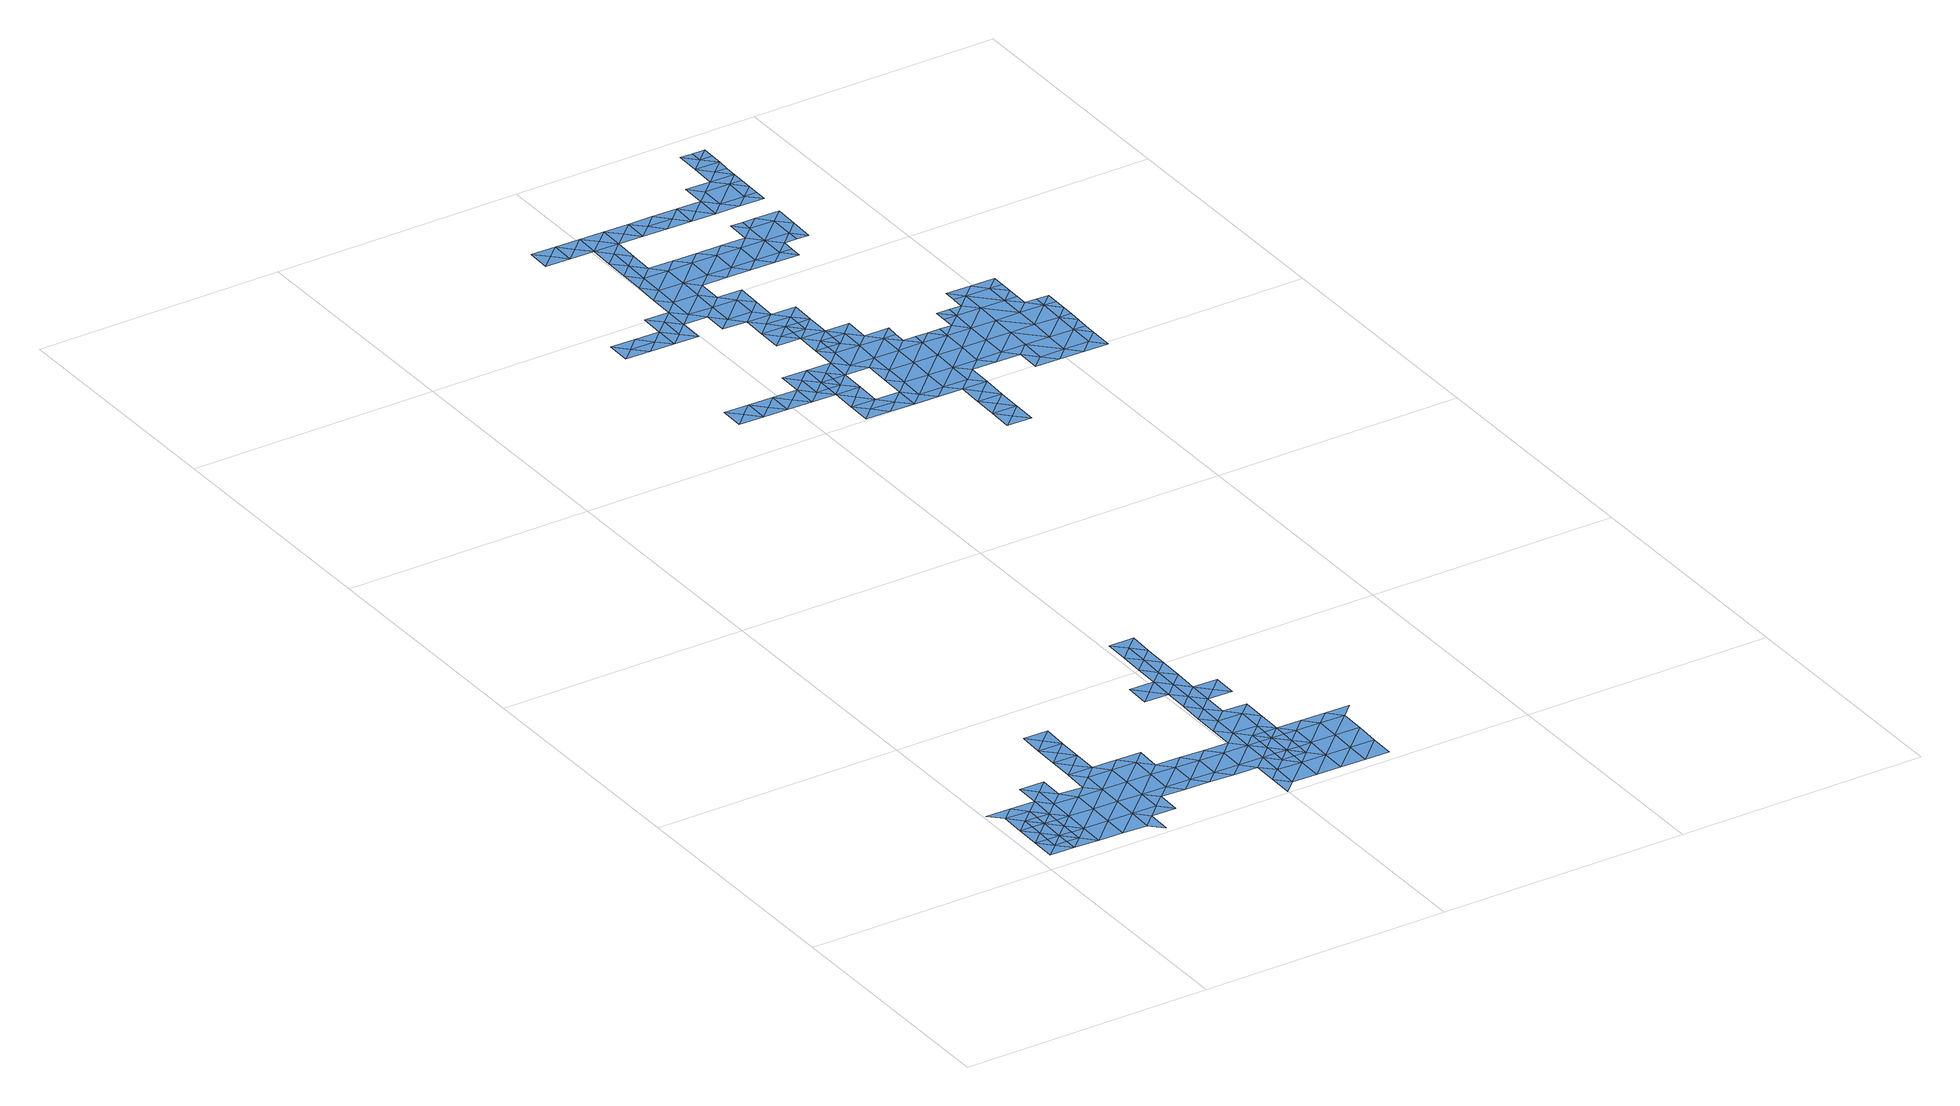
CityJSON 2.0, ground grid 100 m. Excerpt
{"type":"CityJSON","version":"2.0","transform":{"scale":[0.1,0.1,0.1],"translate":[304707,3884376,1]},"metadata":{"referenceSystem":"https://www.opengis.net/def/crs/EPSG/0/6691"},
"CityObjects":{
"waterbody1":{"type":"WaterBody","attributes":{"name":"静岡県第4次地震被害想定（元禄型関東地震）","種類":"3","津波浸水想定.浸水ランクフィールド":"Tsunami_rank.xml","津波浸水想定.浸水ランク":"1","class":"1140"},"geometry":[{"type":"MultiSurface","lod":"1","boundaries":[[[0,1,2]],[[3,4,2]],[[0,5,1]],[[6,3,2]],[[2,1,6]],[[7,4,3]],[[8,1,5]],[[4,9,10]],[[11,12,10]],[[4,7,9]],[[5,13,8]],[[9,14,10]],[[10,14,11]],[[5,15,13]],[[9,16,14]],[[16,17,14]],[[18,19,20]],[[18,13,19]],[[21,11,14]],[[13,15,19]],[[22,23,17]],[[22,20,23]],[[14,17,21]],[[20,19,23]],[[17,24,21]],[[17,23,24]],[[19,15,25]],[[24,26,21]],[[15,27,25]],[[28,21,26]],[[23,19,29]],[[19,25,29]],[[24,30,26]],[[24,23,31]],[[28,26,32]],[[23,29,31]],[[32,26,30]],[[30,24,31]],[[25,27,33]],[[27,34,33]],[[31,35,30]],[[29,25,36]],[[25,33,36]],[[37,34,38]],[[31,29,39]],[[33,34,37]],[[31,39,35]],[[29,36,39]],[[33,37,40]],[[35,41,42]],[[35,39,41]],[[36,33,43]],[[33,40,43]],[[37,44,40]],[[45,42,46]],[[39,36,47]],[[42,41,48]],[[36,43,47]],[[44,49,40]],[[46,42,48]],[[50,45,51]],[[52,45,46]],[[41,39,53]],[[43,40,49]],[[54,55,50]],[[48,52,46]],[[39,47,53]],[[51,45,52]],[[48,41,53]],[[50,56,54]],[[50,51,56]],[[43,49,57]],[[54,58,55]],[[53,59,48]],[[51,52,56]],[[47,43,60]],[[56,58,54]],[[43,57,60]],[[49,61,57]],[[53,47,62]],[[53,62,59]],[[47,60,62]],[[63,57,61]],[[62,64,59]],[[60,65,62]],[[60,57,66]],[[65,64,62]],[[57,63,66]],[[61,67,63]],[[65,60,66]],[[67,68,63]],[[69,65,66]],[[70,69,66]],[[66,63,70]],[[71,68,67]],[[63,68,70]],[[70,72,69]],[[68,71,73]],[[74,72,70]],[[70,68,74]],[[75,73,71]],[[68,73,74]],[[76,77,78]],[[76,79,77]],[[74,80,72]],[[77,79,75]],[[73,75,81]],[[74,73,82]],[[75,79,81]],[[74,82,80]],[[73,81,82]],[[83,81,79]],[[84,83,79]],[[79,76,84]],[[84,76,85]],[[86,87,80]],[[82,86,80]],[[88,82,81]],[[89,88,81]],[[81,83,89]],[[90,91,82]],[[92,83,84]],[[93,94,95]],[[87,96,97]],[[82,91,86]],[[82,88,90]],[[98,94,93]],[[87,86,96]],[[99,92,84]],[[100,101,97]],[[100,97,96]],[[91,102,86]],[[103,95,94]],[[84,85,104]],[[102,105,86]],[[84,104,99]],[[85,106,104]],[[103,94,98]],[[107,101,100]],[[98,101,107]],[[100,96,108]],[[105,108,96]],[[96,86,105]],[[91,109,102]],[[108,110,100]],[[111,112,113]],[[109,114,102]],[[113,99,111]],[[103,98,115]],[[98,107,115]],[[107,100,110]],[[99,104,111]],[[116,102,114]],[[117,112,118]],[[119,103,120]],[[103,115,120]],[[115,107,121]],[[107,110,121]],[[122,108,105]],[[105,102,116]],[[112,111,118]],[[104,106,123]],[[114,117,118]],[[123,106,124]],[[116,122,105]],[[119,125,126]],[[119,120,125]],[[120,115,127]],[[115,121,127]],[[121,110,128]],[[111,104,129]],[[129,104,123]],[[130,131,126]],[[110,132,128]],[[114,118,133]],[[129,134,111]],[[126,125,130]],[[125,120,135]],[[120,127,135]],[[136,121,128]],[[118,111,134]],[[135,137,125]],[[132,136,128]],[[125,137,130]],[[133,118,134]],[[123,124,138]],[[138,124,139]],[[131,130,140]],[[137,140,130]],[[141,133,134]],[[129,123,142]],[[142,123,138]],[[142,143,129]],[[134,129,143]],[[141,134,143]],[[144,141,143]]]}]},
"waterbody2":{"type":"WaterBody","attributes":{"name":"静岡県第4次地震被害想定（元禄型関東地震）","種類":"3","津波浸水想定.浸水ランクフィールド":"Tsunami_rank.xml","津波浸水想定.浸水ランク":"2","class":"1140"},"geometry":[{"type":"MultiSurface","lod":"1","boundaries":[[[145,17,16]],[[7,3,145]],[[18,146,13]],[[20,146,18]],[[145,20,22]],[[22,17,145]],[[20,145,146]],[[3,146,145]],[[6,146,3]],[[6,1,146]],[[8,13,146]],[[1,8,146]],[[7,145,9]],[[16,9,145]]]}]},
"waterbody3":{"type":"WaterBody","attributes":{"name":"静岡県第4次地震被害想定（元禄型関東地震）","種類":"3","津波浸水想定.浸水ランクフィールド":"Tsunami_rank.xml","津波浸水想定.浸水ランク":"2","class":"1140"},"geometry":[{"type":"MultiSurface","lod":"1","boundaries":[[[92,99,147]],[[147,88,89]],[[88,147,148]],[[112,148,147]],[[148,112,117]],[[117,114,148]],[[112,147,113]],[[83,92,147]],[[148,114,109]],[[90,148,91]],[[109,91,148]],[[90,88,148]],[[89,83,147]],[[113,147,99]]]}]},
"waterbody4":{"type":"WaterBody","attributes":{"name":"静岡県第4次地震被害想定（元禄型関東地震）","種類":"3","津波浸水想定.浸水ランクフィールド":"Tsunami_rank.xml","津波浸水想定.浸水ランク":"2","class":"1140"},"geometry":[{"type":"MultiSurface","lod":"1","boundaries":[[[149,150,151]],[[152,150,149]],[[150,152,153]],[[153,154,155]],[[154,156,155]],[[156,157,155]],[[157,158,155]],[[151,153,155]],[[158,151,155]],[[151,150,153]]]}]},
"waterbody5":{"type":"WaterBody","attributes":{"name":"静岡県第4次地震被害想定（元禄型関東地震）","種類":"3","津波浸水想定.浸水ランクフィールド":"Tsunami_rank.xml","津波浸水想定.浸水ランク":"2","class":"1140"},"geometry":[{"type":"MultiSurface","lod":"1","boundaries":[[[159,160,161]],[[161,160,162]],[[163,160,164]],[[160,165,164]],[[166,162,167]],[[168,166,167]],[[168,169,166]],[[169,170,166]],[[170,161,166]],[[166,161,162]],[[163,162,160]],[[159,165,160]]]}]},
"waterbody6":{"type":"WaterBody","attributes":{"name":"静岡県第4次地震被害想定（元禄型関東地震）","種類":"3","津波浸水想定.浸水ランクフィールド":"Tsunami_rank.xml","津波浸水想定.浸水ランク":"1","class":"1140"},"geometry":[{"type":"MultiSurface","lod":"1","boundaries":[[[171,172,173]],[[171,174,175]],[[175,174,176]],[[177,178,172]],[[179,180,178]],[[178,180,172]],[[172,180,181]],[[180,182,181]],[[180,183,182]],[[184,183,180]],[[185,186,184]],[[185,187,186]],[[188,189,190]],[[157,191,192]],[[193,158,157]],[[188,194,193]],[[195,196,188]],[[194,196,197]],[[152,198,199]],[[197,200,201]],[[202,203,204]],[[202,201,203]],[[203,201,205]],[[205,201,200]],[[205,200,195]],[[195,197,196]],[[197,195,200]],[[206,199,198]],[[207,208,209]],[[209,210,207]],[[211,212,213]],[[214,215,216]],[[214,216,217]],[[218,219,217]],[[207,210,220]],[[220,221,207]],[[222,223,224]],[[225,222,224]],[[225,199,222]],[[206,222,199]],[[217,226,218]],[[217,216,226]],[[227,226,216]],[[223,226,227]],[[226,221,218]],[[221,219,218]],[[219,221,220]],[[220,210,219]],[[211,228,212]],[[229,228,211]],[[230,229,211]],[[213,230,211]],[[231,232,230]],[[232,231,233]],[[232,233,234]],[[235,232,234]],[[236,233,231]],[[236,231,237]],[[237,231,230]],[[237,230,213]],[[238,210,209]],[[208,238,209]],[[239,206,198]],[[239,198,149]],[[149,198,152]],[[191,157,156]],[[192,191,240]],[[241,242,243]],[[165,159,242]],[[159,240,242]],[[242,240,243]],[[240,154,243]],[[191,154,240]],[[156,154,191]],[[158,193,151]],[[151,193,194]],[[194,188,196]],[[189,188,193]],[[189,193,157]],[[189,157,192]],[[189,192,190]],[[163,164,244]],[[244,164,241]],[[244,241,245]],[[245,241,186]],[[186,241,246]],[[186,246,183]],[[183,246,247]],[[246,248,247]],[[248,249,247]],[[249,225,250]],[[249,250,247]],[[247,250,182]],[[250,251,182]],[[251,250,224]],[[227,251,224]],[[215,251,227]],[[251,215,181]],[[181,215,252]],[[215,253,252]],[[253,215,214]],[[253,214,254]],[[255,253,254]],[[253,255,256]],[[256,255,257]],[[229,257,255]],[[258,257,229]],[[258,259,257]],[[259,258,260]],[[260,232,235]],[[235,261,260]],[[262,263,264]],[[265,262,264]],[[265,264,260]],[[261,265,260]],[[266,267,268]],[[269,270,271]],[[272,273,271]],[[266,268,274]],[[275,276,272]],[[277,274,173]],[[259,277,257]],[[260,264,259]],[[278,264,263]],[[272,276,279]],[[279,273,272]],[[271,273,280]],[[280,269,271]],[[281,267,266]],[[281,266,270]],[[270,266,271]],[[271,266,272]],[[272,266,274]],[[272,274,275]],[[275,274,277]],[[275,277,259]],[[275,259,264]],[[275,264,276]],[[278,276,264]],[[205,204,203]],[[232,260,258]],[[258,230,232]],[[258,229,230]],[[229,255,228]],[[257,277,256]],[[252,253,256]],[[255,254,228]],[[172,181,252]],[[182,251,181]],[[216,215,227]],[[224,223,227]],[[250,225,224]],[[183,247,182]],[[225,152,199]],[[154,248,243]],[[186,183,184]],[[246,243,248]],[[241,243,246]],[[245,186,187]],[[282,244,245]],[[164,242,241]],[[163,244,162]],[[165,242,164]],[[244,282,162]],[[179,184,180]],[[177,172,171]],[[283,176,174]],[[268,283,174]],[[268,174,274]],[[274,174,173]],[[174,171,173]],[[277,173,256]],[[252,256,173]],[[173,172,252]]]}]},
"waterbody7":{"type":"WaterBody","attributes":{"name":"静岡県第4次地震被害想定（元禄型関東地震）","種類":"3","津波浸水想定.浸水ランクフィールド":"Tsunami_rank.xml","津波浸水想定.浸水ランク":"1","class":"1140"},"geometry":[{"type":"MultiSurface","lod":"1","boundaries":[[[284,285,286]],[[287,288,289]],[[290,291,292]],[[293,294,295]],[[296,291,290]],[[294,293,297]],[[298,297,299]],[[300,301,302]],[[303,304,305]],[[306,307,303]],[[308,309,310]],[[310,309,311]],[[312,309,313]],[[314,315,316]],[[317,300,302]],[[318,319,302]],[[320,321,322]],[[301,323,324]],[[325,326,285]],[[325,285,284]],[[327,328,329]],[[330,327,329]],[[331,330,329]],[[327,332,328]],[[289,325,284]],[[333,287,334]],[[335,336,334]],[[332,335,328]],[[337,329,328]],[[338,329,337]],[[339,340,341]],[[342,322,343]],[[344,318,324]],[[345,312,313]],[[346,347,304]],[[346,304,315]],[[315,304,303]],[[284,286,335]],[[315,303,307]],[[315,307,316]],[[348,317,302]],[[319,348,302]],[[348,319,349]],[[349,319,350]],[[350,319,321]],[[321,319,318]],[[321,318,322]],[[322,318,343]],[[343,318,344]],[[343,344,351]],[[343,351,352]],[[170,169,353]],[[351,344,354]],[[353,161,170]],[[287,355,288]],[[356,285,326]],[[329,338,331]],[[339,357,358]],[[332,336,335]],[[334,336,359]],[[333,334,359]],[[333,359,298]],[[298,360,333]],[[361,355,360]],[[362,361,363]],[[363,364,365]],[[366,367,368]],[[369,366,368]],[[362,363,370]],[[371,369,372]],[[361,373,355]],[[373,361,362]],[[373,362,374]],[[370,374,362]],[[375,370,376]],[[375,376,167]],[[346,315,314]],[[359,295,294]],[[298,359,294]],[[297,298,294]],[[355,373,288]],[[168,167,376]],[[376,169,168]],[[364,353,169]],[[364,169,365]],[[365,169,376]],[[365,376,370]],[[363,365,370]],[[367,377,368]],[[368,377,369]],[[377,372,369]],[[377,378,372]],[[378,371,372]],[[363,361,379]],[[360,379,361]],[[360,355,333]],[[373,380,288]],[[381,325,289]],[[325,381,382]],[[382,326,325]],[[382,324,326]],[[344,324,382]],[[382,354,344]],[[383,384,293]],[[383,291,384]],[[383,292,291]],[[296,384,291]],[[385,384,296]],[[293,384,385]],[[293,385,297]],[[385,299,297]],[[386,161,353]],[[382,381,354]],[[323,326,324]],[[356,326,323]],[[350,321,387]],[[318,301,324]],[[302,301,318]],[[334,284,335]],[[287,284,334]],[[287,289,284]],[[374,380,373]],[[355,287,333]],[[352,342,343]],[[335,286,328]],[[328,286,337]],[[337,286,388]],[[388,286,285]],[[388,285,356]],[[338,389,331]],[[331,389,366]],[[389,390,366]],[[367,366,390]],[[340,367,390]],[[340,390,389]],[[341,340,389]],[[339,341,391]],[[391,357,339]],[[392,357,391]],[[393,357,392]],[[357,393,358]],[[394,358,393]],[[394,393,395]],[[394,395,396]],[[397,394,396]],[[398,397,305]],[[311,398,305]],[[399,310,311]],[[386,353,364]],[[331,366,330]],[[389,391,341]],[[395,393,392]],[[395,306,396]],[[397,396,306]],[[303,397,306]],[[303,305,397]],[[304,311,305]],[[399,311,304]],[[320,387,321]],[[399,400,310]],[[347,399,304]],[[401,345,313]],[[400,308,310]],[[402,401,313]],[[308,402,313]],[[308,313,309]]]}]}
},
"vertices":[
[50,82,11],[101,131,11],[52,182,11],[104,231,11],[55,282,11],[150,80,11],[102,181,11],[105,281,11],[151,130,11],[106,331,11],[57,382,11],[109,431,11],[9,433,11],[201,128,11],[157,379,11],[250,77,10],[156,329,11],[206,328,10],[202,178,11],[252,177,10],[204,228,10],[209,428,10],[205,278,10],[255,277,10],[257,377,10],[352,175,9],[260,477,10],[350,75,10],[211,528,10],[355,274,9],[309,426,10],[357,374,9],[311,526,10],[452,172,9],[450,72,9],[409,423,8],[455,272,9],[501,121,9],[498,21,9],[457,372,8],[552,170,9],[460,472,8],[411,523,8],[555,269,8],[601,118,9],[414,623,8],[462,572,8],[557,369,8],[511,521,8],[604,218,8],[416,723,8],[465,672,8],[514,621,8],[560,469,8],[467,772,8],[419,823,8],[516,721,8],[655,267,8],[519,821,8],[611,518,8],[657,367,8],[703,216,7],[660,467,8],[755,264,7],[711,516,8],[708,416,8],[757,364,7],[803,213,7],[855,262,6],[808,413,7],[857,362,6],[903,211,6],[908,411,6],[955,259,6],[957,359,6],[1003,208,6],[1050,57,6],[1001,108,6],[998,8,6],[1052,157,6],[1008,408,6],[1055,257,6],[1057,357,6],[1103,206,6],[1152,154,6],[1150,54,6],[1060,457,6],[1011,508,6],[1106,306,6],[1105,256,6],[1107,356,6],[1108,406,6],[1153,204,6],[919,811,6],[970,859,6],[921,911,6],[1062,557,6],[1013,608,6],[1018,808,6],[1203,203,6],[1065,657,6],[1016,708,6],[1160,454,6],[1021,908,6],[1252,152,6],[1162,554,6],[1250,52,6],[1067,757,6],[1113,606,6],[1158,404,6],[1116,706,6],[1255,252,6],[1206,303,6],[1205,253,6],[1208,403,6],[1070,857,6],[1211,503,6],[1207,353,6],[1257,352,6],[1023,1008,6],[1072,957,6],[1118,806,6],[1213,603,6],[1352,149,6],[1350,49,6],[1075,1057,6],[1026,1108,6],[1121,906,6],[1167,754,6],[1355,249,6],[1077,1157,6],[1028,1208,6],[1216,703,6],[1308,401,6],[1357,349,6],[1124,1006,6],[1218,803,6],[1126,1106,6],[1452,147,6],[1450,47,6],[1129,1206,6],[1408,398,6],[1455,247,6],[1457,347,6],[1508,396,6],
[155,279,11],[152,180,11],
[1155,254,6],[1157,354,6],
[1176,3105,8],[1227,3154,8],[1179,3205,8],[1276,3103,8],[1279,3203,8],[1281,3303,8],[1230,3254,8],[1231,3304,8],[1181,3305,8],[1180,3255,8],
[1286,3503,8],[1337,3551,8],[1289,3603,8],[1389,3600,8],[1387,3550,8],[1386,3500,8],[1336,3501,8],[1340,3651,8],[1391,3700,8],[1341,3701,8],[1291,3703,8],[1290,3653,8],
[1784,3390,9],[1732,3341,9],[1832,3339,9],[1835,3439,9],[1785,3440,9],[1786,3490,9],[1734,3391,9],[1684,3393,9],[1634,3394,9],[1632,3344,9],[1630,3244,8],[1530,3246,8],[1532,3346,8],[1584,3395,8],[1585,3445,8],[1535,3446,8],[1586,3495,9],[1081,3308,8],[1132,3356,8],[1084,3408,8],[1232,3354,8],[1184,3405,8],[1130,3256,8],[1079,3208,8],[981,3310,8],[1030,3259,8],[979,3210,8],[1225,3054,8],[1325,3051,8],[930,3261,8],[879,3213,8],[779,3215,8],[830,3264,8],[781,3315,8],[881,3313,8],[1274,3003,8],[1569,2795,8],[1566,2695,8],[1617,2744,8],[1669,2793,8],[1925,3036,9],[1874,2988,9],[1974,2985,9],[1676,3093,8],[1627,3144,8],[1625,3044,8],[1674,2993,8],[1622,2944,8],[1671,2893,8],[1620,2844,8],[1571,2895,8],[1374,3000,8],[1474,2998,8],[1425,3049,8],[1376,3100,8],[1574,2995,8],[1525,3046,8],[1876,3088,9],[1927,3136,9],[2025,3034,10],[2125,3031,10],[2127,3131,10],[2176,3080,10],[2177,3130,10],[2178,3180,10],[2173,2980,10],[2074,2983,10],[1666,2693,8],[1174,3005,8],[1284,3403,8],[1435,3449,8],[1335,3451,8],[1332,3351,8],[1437,3549,8],[1486,3498,8],[1432,3349,8],[1430,3249,8],[1381,3300,8],[1379,3200,8],[1427,3149,8],[1527,3146,8],[1730,3241,9],[1727,3141,8],[1776,3090,9],[1827,3139,9],[1830,3239,9],[1930,3236,9],[2027,3134,10],[2030,3234,10],[2130,3231,10],[2180,3230,10],[2182,3330,10],[2184,3380,10],[2132,3331,10],[2181,3280,10],[1937,3536,9],[1887,3538,9],[1886,3488,9],[2089,3583,10],[1989,3585,9],[2037,3534,10],[2035,3434,10],[2086,3483,10],[1935,3436,9],[2032,3334,10],[2084,3383,10],[1932,3336,9],[2134,3381,10],[2085,3433,10],[2087,3533,10],[1889,3588,9],[1489,3598,8],[1836,3489,9],
[1153,4156,8],[1255,4254,9],[1155,4256,8],[1150,4056,8],[1199,4005,8],[1201,4105,8],[694,3818,8],[745,3866,8],[696,3918,8],[896,3913,8],[948,3961,8],[899,4013,8],[794,3815,8],[945,3861,8],[996,3910,8],[994,3810,8],[1509,4397,10],[1506,4298,10],[1557,4346,10],[1562,4546,10],[1665,4644,11],[1565,4646,10],[1511,4497,10],[1611,4495,11],[1719,4792,11],[1619,4795,11],[1667,4744,11],[1616,4695,11],[1621,4895,11],[1670,4844,11],[1712,4542,11],[1662,4544,11],[1711,4492,11],[1559,4396,10],[1555,4246,10],[1657,4344,10],[1654,4194,10],[1655,4244,10],[1604,4195,10],[1406,4300,10],[1455,4249,10],[1253,4154,9],[1355,4251,9],[1006,4310,8],[1055,4259,8],[1058,4359,8],[1009,4410,8],[1060,4459,8],[1004,4210,8],[1048,3959,8],[1050,4059,8],[1053,4159,8],[1001,4110,8],[1106,4308,8],[1109,4407,8],[1214,4605,9],[1114,4607,9],[1163,4556,9],[1602,4145,10],[1552,4146,10],[1452,4149,10],[1671,4894,11],[1714,4592,11],[1715,4642,11],[1609,4395,10],[1709,4392,10],[1706,4293,10],[1501,4098,10],[1601,4095,10],[1240,3654,8],[1401,4100,10],[1148,3956,8],[1306,4303,9],[1263,4554,9],[1314,4602,10],[999,4010,8],[1096,3908,8],[1145,3856,8],[1245,3854,8],[1194,3805,8],[1191,3705,8],[1242,3754,8],[1011,4510,8],[1014,4610,8],[963,4561,8],[911,4512,8],[1294,3803,8],[811,4515,8],[863,4564,8],[1247,3954,8],[1296,3903,8],[1394,3800,8],[1342,3751,8],[914,4612,8],[814,4615,8],[1094,3808,8],[1299,4003,8],[1301,4103,9],[1352,4151,10],[796,3915,8],[845,3864,8],[894,3813,8],[1189,3605,8],[1704,4193,10],[1206,4305,8],[1111,4507,9],[1063,4559,9],[1211,4505,9],[1311,4502,10],[1363,4551,10],[1414,4600,10],[1411,4500,10],[1462,4549,10],[1514,4597,10],[1516,4697,10],[1716,4692,11],[1717,4742,11],[1721,4892,11],[1720,4842,11]
]}
